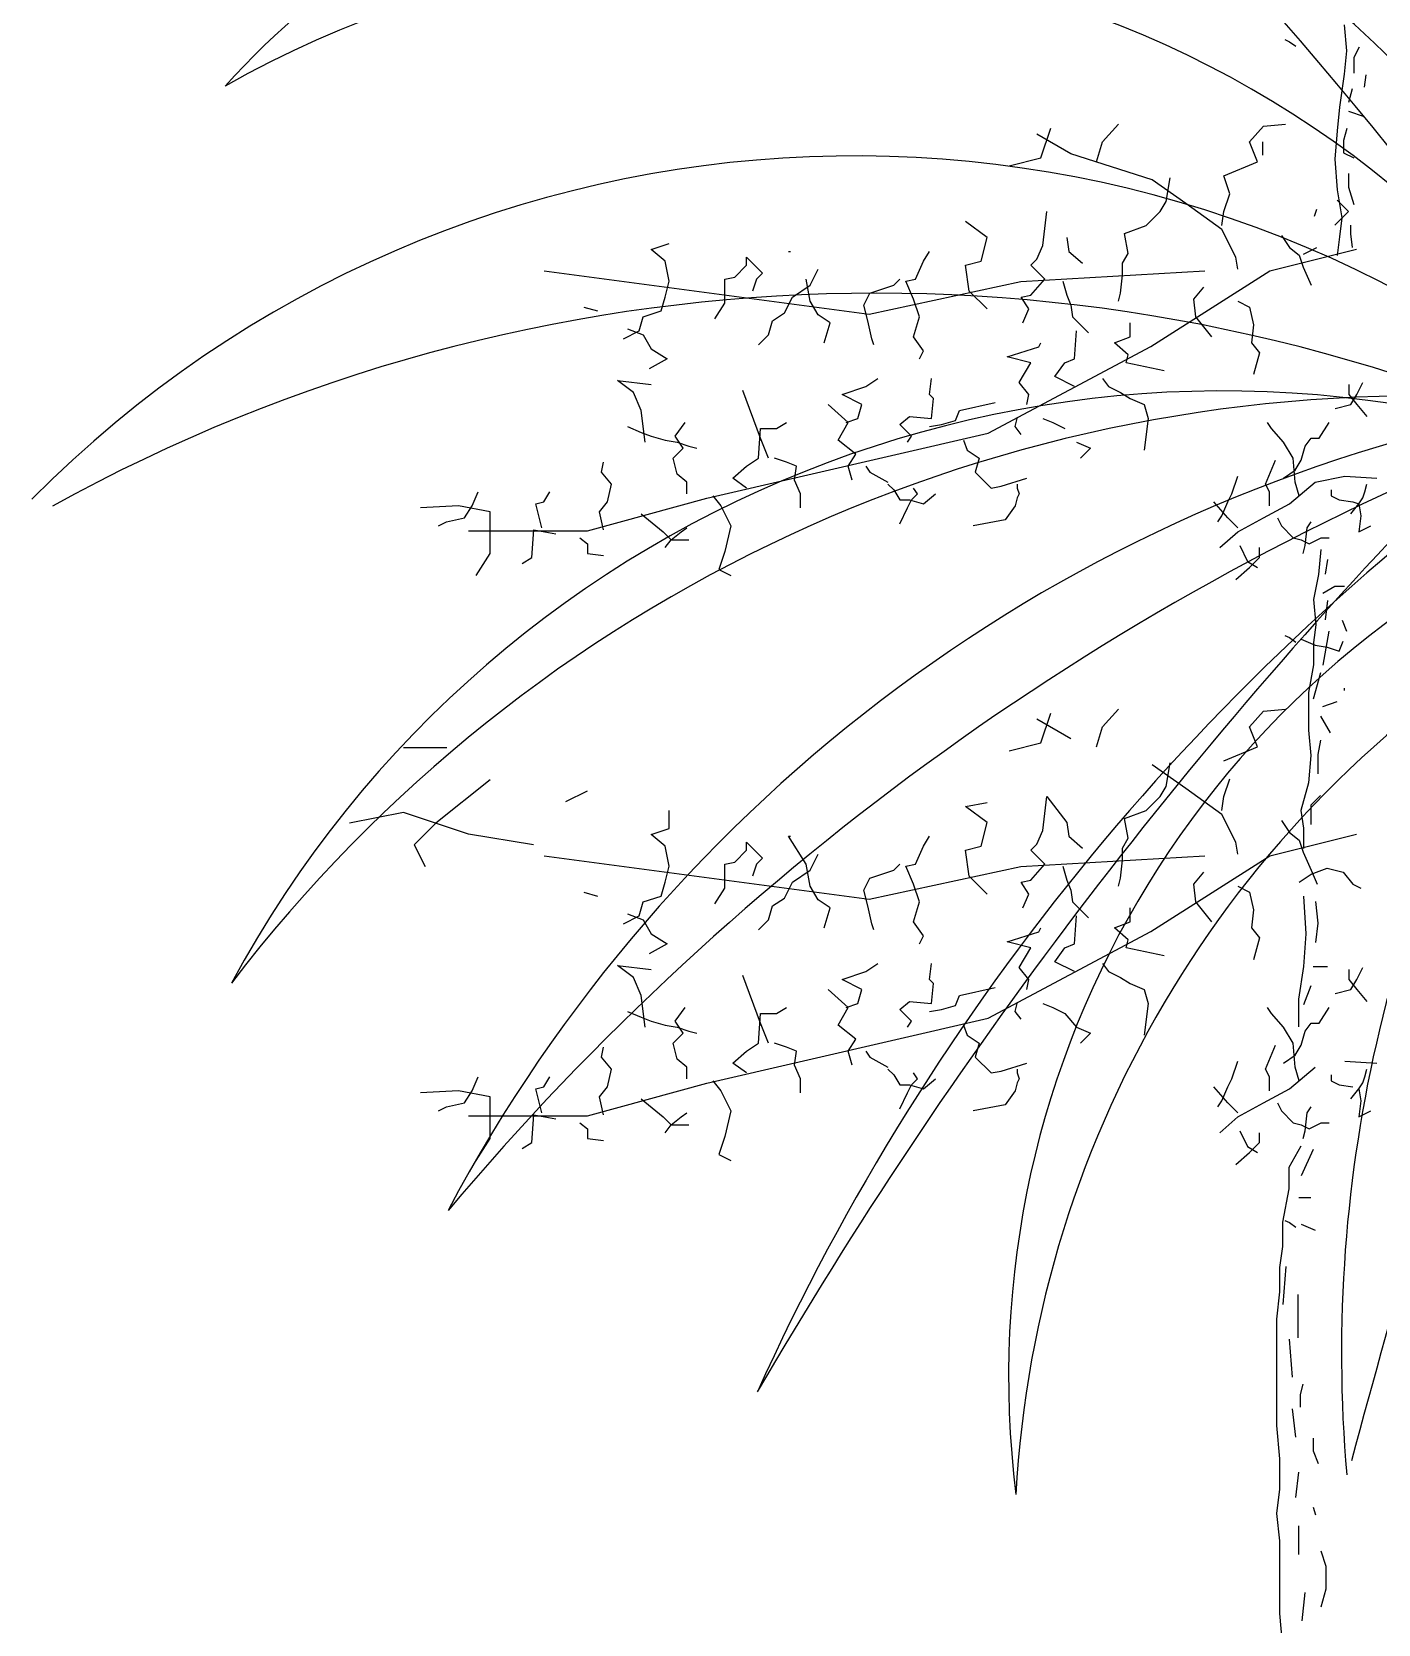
# Model space of a CAD drawing. Header units: millimetres. Extents: x 12377 to 30673, y 89761 to 101952.
# Drawn here: x 26962.3 to 27185.1, y 98286.8 to 98550.4 of the extents above; entities that cross this region are included whole.
import ezdxf

# ---------------------------------------------------------------- set-up
doc = ezdxf.new("R2010")
doc.units = ezdxf.units.MM

# ---------------------------------------------------------------- blocks, each defined once
blk = doc.blocks.new('A$C22A02627')
for p, q in [((217.21, 429.7), (217.59, 425.41)), ((207.4, 427.26), (208.13, 426.9)), ((208.13, 426.9), (209.22, 426.17)), ((217.59, 425.41), (217.21, 421.51)), ((219.65, 425.99), (218.79, 424.27)), ((218.79, 424.27), (218.79, 421.7)), ((217.21, 421.51), (216.43, 416.06)), ((220.79, 421.41), (220.5, 419.41)), ((218.5, 419.12), (217.93, 416.84)), ((216.43, 416.06), (216.04, 412.16)), ((217.93, 415.41), (220.5, 414.55)), ((171.93, 408.34), (166.34, 411.63)), ((167, 407.68), (168.64, 412.62)), ((177.2, 410.31), (179.83, 413.28)), ((201.54, 410.31), (203.85, 412.95)), ((203.85, 412.95), (207.46, 413.28)), ((216.04, 412.16), (215.65, 407.48)), ((217.65, 412.55), (217.08, 410.55)), ((176.21, 407.02), (177.2, 410.31)), ((202.86, 407.02), (201.54, 410.31)), ((203.74, 408.11), (203.74, 410.35)), ((217.08, 410.55), (217.08, 408.54)), ((161.73, 406.36), (167, 407.68)), ((185.42, 404.06), (171.93, 408.34)), ((197.27, 404.72), (202.86, 407.02)), ((215.65, 407.48), (216.04, 402.41)), ((217.08, 408.54), (218.79, 407.69)), ((191.01, 400.11), (185.42, 404.06)), ((187.72, 400.44), (188.38, 404.39)), ((198.25, 401.75), (197.27, 404.72)), ((217.93, 405.11), (217.93, 402.83)), ((197.27, 398.79), (198.25, 401.75)), ((216.04, 402.41), (216.82, 397.73)), ((217.93, 402.83), (218.79, 399.97)), ((167.33, 393.19), (167.98, 398.79)), ((184.43, 396.48), (186.74, 398.79)), ((186.74, 398.79), (187.72, 400.44)), ((196.94, 395.83), (191.01, 400.11)), ((196.94, 396.48), (197.27, 398.79)), ((212.31, 398.05), (212.68, 399.17)), ((215.66, 396.56), (217.89, 398.8)), ((217.89, 398.8), (216.03, 400.66)), ((158.11, 394.51), (154.5, 397.14)), ((180.82, 395.17), (184.43, 396.48)), ((199.24, 391.22), (196.94, 395.83)), ((216.82, 397.73), (216.43, 394.61)), ((218.22, 396.54), (218.22, 395.11)), ((102.51, 392.53), (105.47, 393.52)), ((157.13, 390.56), (158.11, 394.51)), ((166.34, 390.89), (167.33, 393.19)), ((171.27, 394.51), (171.6, 392.2)), ((181.47, 391.87), (180.82, 395.17)), ((206.81, 394.84), (208.12, 392.86)), ((208.12, 392.86), (209.77, 391.55)), ((210.45, 391.72), (212.68, 392.84)), ((216.43, 394.61), (216.04, 391.49)), ((218.22, 395.11), (218.5, 392.82)), ((104.82, 390.56), (102.51, 392.53)), ((105.47, 387.27), (104.82, 390.56)), ((118.3, 389.9), (118.3, 391.22)), ((118.3, 391.22), (120.94, 388.58)), ((125.21, 392.2), (125.54, 392.2)), ((146.27, 387.59), (147.59, 390.56)), ((147.59, 390.56), (148.57, 392.2)), ((154.5, 389.9), (157.13, 390.56)), ((165.35, 389.9), (166.34, 390.89)), ((171.6, 392.2), (173.91, 390.23)), ((180.49, 390.23), (181.47, 391.87)), ((180.49, 388.25), (180.49, 390.23)), ((199.57, 389.24), (199.24, 391.22)), ((204.89, 389), (219.23, 392.59)), ((209.77, 391.55), (210.43, 389.57)), ((84.81, 389), (138.58, 381.82)), ((114.69, 387.59), (116.33, 387.92)), ((114.69, 383.64), (114.69, 387.59)), ((116.33, 387.92), (118.3, 389.9)), ((119.95, 387.59), (119.29, 385.62)), ((120.94, 388.58), (119.95, 387.59)), ((128.83, 383.97), (128.17, 387.59)), ((128.83, 386.61), (130.15, 389.24)), ((142.65, 386.61), (143.64, 387.59)), ((144.63, 387.27), (146.27, 387.59)), ((155.15, 385.62), (154.5, 389.9)), ((163.67, 387.2), (194.14, 389)), ((167.66, 387.59), (165.35, 389.9)), ((165.35, 384.96), (167.66, 387.59)), ((180.16, 385.29), (180.49, 388.25)), ((185.18, 376.44), (204.89, 389)), ((210.43, 389.57), (211.74, 386.61)), ((104.82, 384.63), (105.47, 387.27)), ((125.87, 384.63), (128.83, 386.61)), ((137.72, 383.31), (138.7, 385.29)), ((138.58, 381.82), (163.67, 387.2)), ((138.7, 385.29), (142.65, 386.61)), ((145.94, 384.3), (144.63, 387.27)), ((158.11, 382.66), (155.15, 385.62)), ((163.71, 384.63), (165.35, 384.96)), ((170.62, 387.27), (171.27, 384.96)), ((171.27, 384.96), (171.93, 383.31)), ((179.83, 383.97), (180.16, 385.29)), ((192.33, 384.3), (193.98, 386.28)), ((91.33, 382.99), (93.63, 382.33)), ((101.2, 381.34), (104.16, 382.33)), ((104.16, 382.33), (104.82, 384.63)), ((113.04, 381.01), (114.69, 383.64)), ((124.56, 382), (125.87, 384.63)), ((130.15, 381.67), (128.83, 383.97)), ((138.37, 380.68), (137.72, 383.31)), ((146.93, 381.34), (145.94, 384.3)), ((165.02, 382.66), (163.71, 384.63)), ((164.04, 380.35), (165.02, 382.66)), ((171.93, 383.31), (172.26, 381.34)), ((192.66, 381.34), (192.33, 384.3)), ((199.57, 383.97), (201.54, 382.99)), ((201.54, 382.99), (202.2, 380.02)), ((100.54, 379.03), (101.2, 381.34)), ((121.92, 378.38), (122.58, 380.68)), ((122.58, 380.68), (124.56, 382)), ((132.12, 380.35), (130.15, 381.67)), ((131.14, 377.06), (132.12, 380.35)), ((139.03, 377.72), (138.37, 380.68)), ((145.94, 378.05), (146.93, 381.34)), ((172.26, 381.34), (172.59, 381.01)), ((172.59, 381.01), (174.89, 378.71)), ((181.8, 378.05), (181.8, 380.35)), ((193.98, 379.69), (192.66, 381.34)), ((195.29, 378.05), (193.98, 379.69)), ((202.2, 380.02), (201.87, 377.06)), ((97.91, 377.72), (100.54, 379.03)), ((98.56, 379.36), (101.2, 378.38)), ((101.2, 378.38), (102.51, 376.07)), ((120.28, 376.73), (121.92, 378.38)), ((139.36, 376.73), (139.03, 377.72)), ((147.59, 375.74), (145.94, 378.05)), ((166.67, 376.4), (167, 377.06)), ((172.59, 374.43), (172.92, 379.03)), ((179.17, 377.06), (181.8, 378.05)), ((181.47, 375.08), (179.17, 377.06)), ((201.87, 377.06), (203.19, 375.41)), ((105.14, 374.43), (102.18, 372.78)), ((102.51, 376.07), (105.14, 374.43)), ((146.93, 374.43), (147.59, 375.74)), ((158.29, 362.1), (185.18, 376.44)), ((161.4, 374.75), (166.67, 376.4)), ((165.35, 373.77), (161.4, 374.75)), ((170.95, 373.77), (172.59, 374.43)), ((181.14, 373.77), (181.47, 375.08)), ((203.19, 375.41), (202.2, 371.79)), ((163.38, 370.47), (165.35, 373.77)), ((169.3, 371.46), (170.95, 373.77)), ((187.4, 372.45), (181.14, 373.77)), ((99.55, 368.83), (96.92, 370.8)), ((96.92, 370.8), (102.51, 370.15)), ((120.61, 361.26), (117.65, 369.16)), ((134.1, 368.5), (138.05, 369.82)), ((138.05, 369.82), (140.02, 371.13)), ((148.57, 368.5), (148.9, 371.13)), ((165.02, 368.5), (163.38, 370.47)), ((172.59, 369.82), (169.3, 371.46)), ((177.2, 371.13), (178.18, 369.82)), ((178.18, 369.82), (180.16, 368.83)), ((217.99, 370.15), (217.99, 368.5)), ((219.31, 368.5), (220.3, 370.47)), ((100.87, 365.87), (99.55, 368.83)), ((135.08, 363.89), (131.79, 366.85)), ((137.39, 366.85), (134.1, 368.5)), ((136.73, 364.55), (137.39, 366.85)), ((149.23, 367.84), (148.57, 368.5)), ((148.9, 364.55), (149.23, 367.84)), ((153.51, 365.87), (159.43, 367.18)), ((164.69, 366.85), (165.02, 368.5)), ((180.16, 368.83), (181.8, 367.84)), ((181.8, 367.84), (184.11, 366.85)), ((184.11, 366.85), (184.76, 364.55)), ((215.69, 366.19), (218.32, 366.85)), ((217.99, 368.5), (219.31, 366.85)), ((218.32, 366.85), (219.31, 368.5)), ((219.31, 366.85), (220.95, 364.88)), ((101.53, 360.6), (100.87, 365.87)), ((106.46, 361.59), (108.11, 363.89)), ((123.24, 362.9), (124.88, 363.89)), ((133.44, 360.93), (135.08, 363.89)), ((134.76, 363.89), (136.73, 364.55)), ((143.64, 363.56), (145.28, 364.88)), ((145.28, 364.88), (148.9, 364.55)), ((150.55, 363.56), (152.85, 364.22)), ((152.85, 364.22), (153.51, 365.87)), ((162.72, 363.23), (163.05, 364.55)), ((167.33, 364.55), (168.97, 363.89)), ((168.97, 363.89), (170.95, 362.9)), ((184.76, 364.55), (184.11, 359.28)), ((205.16, 362.9), (204.5, 363.89)), ((213.06, 361.26), (214.7, 363.89)), ((98.56, 363.23), (100.87, 362.24)), ((100.87, 362.24), (102.51, 361.59)), ((102.51, 361.59), (104.82, 360.93)), ((107.78, 359.61), (106.46, 361.59)), ((111.69, 351.34), (158.29, 362.1)), ((120.28, 357.96), (120.61, 362.9)), ((120.61, 362.9), (123.24, 362.9)), ((121.92, 357.96), (120.61, 361.26)), ((145.61, 361.59), (143.64, 363.56)), ((144.95, 360.6), (145.61, 361.59)), ((148.57, 363.23), (150.55, 363.56)), ((163.71, 361.91), (162.72, 363.23)), ((207.14, 360.6), (205.16, 362.9)), ((210.75, 359.94), (211.74, 361.26)), ((211.74, 361.26), (213.06, 361.26)), ((104.82, 360.93), (106.79, 360.6)), ((106.13, 357.96), (107.78, 359.61)), ((106.79, 360.6), (108.76, 359.94)), ((108.76, 359.94), (110.08, 359.61)), ((136.4, 358.62), (133.44, 360.93)), ((135.08, 356.65), (136.4, 358.62)), ((154.17, 360.93), (154.82, 359.28)), ((154.82, 359.28), (156.8, 357.96)), ((172.92, 360.6), (175.22, 359.61)), ((175.22, 359.61), (173.58, 357.96)), ((208.78, 357.96), (207.14, 360.6)), ((210.1, 357.63), (210.75, 359.94)), ((94.29, 355.66), (94.62, 357.3)), ((106.79, 355.33), (106.13, 357.96)), ((116, 354.67), (118.3, 356.65)), ((118.3, 356.65), (120.28, 357.96)), ((124.88, 357.3), (122.91, 357.96)), ((126.53, 356.65), (124.88, 357.3)), ((126.2, 354.34), (126.53, 356.65)), ((135.74, 354.34), (135.08, 356.65)), ((138.05, 356.65), (138.7, 355.66)), ((156.8, 357.96), (156.14, 355.66)), ((204.17, 353.68), (205.82, 357.63)), ((207.14, 354.67), (209.11, 355.99)), ((209.11, 354.01), (208.78, 357.96)), ((209.11, 355.99), (210.1, 357.63)), ((95.93, 353.68), (94.29, 355.66)), ((95.27, 350.72), (95.93, 353.68)), ((108.43, 354.01), (106.79, 355.33)), ((108.43, 352.04), (108.43, 354.01)), ((118.3, 353.02), (116, 354.67)), ((127.19, 352.04), (126.2, 354.34)), ((138.7, 355.66), (141.66, 354.01)), ((141.66, 353.68), (142.65, 352.7)), ((156.14, 355.66), (158.77, 353.02)), ((158.77, 353.02), (160.42, 353.35)), ((160.42, 353.35), (164.69, 354.67)), ((163.05, 353.68), (163.05, 353.02)), ((198.58, 352.04), (199.57, 355)), ((204.83, 352.37), (204.17, 353.68)), ((208.12, 350.39), (212.4, 354.01)), ((209.77, 351.71), (209.11, 354.01)), ((212.4, 354.01), (217.33, 355)), ((217.33, 355), (222.6, 354.67)), ((220.62, 352.37), (220.95, 353.68)), ((72.9, 350.06), (73.89, 352.37)), ((83.43, 350.39), (84.75, 350.72)), ((84.75, 350.72), (85.73, 352.37)), ((91.98, 345.95), (111.69, 351.34)), ((93.96, 349.07), (95.27, 350.72)), ((112.71, 351.71), (114.03, 350.06)), ((127.19, 349.73), (127.19, 352.04)), ((142.65, 352.7), (143.64, 351.05)), ((143.64, 351.05), (145.28, 351.05)), ((144.95, 349.73), (145.61, 351.05)), ((145.28, 351.05), (147.59, 350.39)), ((145.61, 351.05), (146.6, 352.04)), ((146.6, 352.04), (145.94, 353.02)), ((147.59, 350.39), (149.56, 352.04)), ((163.05, 351.38), (162.72, 350.06)), ((163.05, 353.02), (163.38, 352.04)), ((163.38, 352.04), (163.05, 351.38)), ((197.92, 348.09), (195.62, 350.72)), ((196.94, 348.42), (197.92, 350.72)), ((197.92, 350.72), (198.58, 352.04)), ((204.83, 350.06), (204.83, 352.37)), ((215.03, 352.7), (215.03, 351.71)), ((215.03, 351.71), (216.35, 351.05)), ((216.35, 351.05), (218.65, 350.72)), ((218.65, 350.72), (219.64, 350.39)), ((219.64, 350.39), (220.3, 351.38)), ((220.3, 351.38), (220.62, 352.37)), ((70.6, 350.06), (64.35, 349.73)), ((68.63, 347.43), (71.59, 348.09)), ((75.86, 349.07), (70.6, 350.06)), ((71.59, 348.09), (72.9, 350.06)), ((75.86, 345.45), (75.86, 349.07)), ((83.76, 349.07), (83.43, 350.39)), ((84.42, 346.44), (83.76, 349.07)), ((94.62, 346.11), (93.96, 349.07)), ((100.87, 348.74), (104.49, 345.78)), ((114.03, 350.06), (115.67, 346.77)), ((143.64, 347.1), (144.95, 349.73)), ((162.72, 350.06), (161.08, 347.76)), ((196.28, 347.43), (196.94, 348.42)), ((199.57, 346.44), (197.92, 348.09)), ((199.57, 345.78), (203.85, 348.09)), ((203.85, 348.09), (208.12, 350.39)), ((206.15, 348.09), (206.81, 346.77)), ((218.32, 348.74), (219.64, 350.39)), ((219.64, 350.39), (219.97, 348.42)), ((219.97, 348.42), (219.64, 345.78)), ((67.31, 346.77), (68.63, 347.43)), ((72.26, 345.95), (91.98, 345.95)), ((75.86, 342.16), (75.86, 345.45)), ((82.77, 341.5), (83.1, 346.11)), ((83.1, 346.11), (86.72, 345.45)), ((104.49, 345.78), (105.8, 344.46)), ((105.8, 344.46), (107.45, 345.78)), ((107.45, 345.78), (108.43, 346.44)), ((115.67, 346.77), (114.69, 342.49)), ((161.08, 347.76), (155.81, 346.77)), ((196.61, 343.15), (199.57, 345.78)), ((206.81, 346.77), (208.78, 344.79)), ((210.75, 343.48), (211.08, 346.44)), ((211.08, 346.44), (211.74, 347.43)), ((219.64, 345.78), (221.61, 346.77)), ((90.67, 344.79), (91.98, 343.81)), ((91.98, 343.81), (91.98, 342.16)), ((104.82, 343.15), (105.8, 344.46)), ((105.8, 344.46), (108.76, 344.46)), ((199.9, 343.48), (201.21, 340.84)), ((203.19, 341.5), (203.19, 343.15)), ((208.78, 344.79), (210.1, 344.46)), ((210.1, 344.46), (211.41, 343.81)), ((210.43, 342.16), (210.75, 343.48)), ((211.41, 343.81), (212.07, 344.14)), ((212.07, 344.14), (213.39, 344.79)), ((213.36, 342.86), (212.94, 338.7)), ((213.39, 344.79), (214.7, 344.79)), ((73.56, 338.54), (75.86, 342.16)), ((81.13, 340.51), (82.77, 341.5)), ((91.98, 342.16), (94.62, 341.83)), ((114.69, 342.49), (113.7, 339.53)), ((201.21, 340.84), (202.86, 339.86)), ((201.54, 339.86), (203.19, 341.5)), ((214.45, 341.17), (214.05, 338.78)), ((113.7, 339.53), (115.67, 338.54)), ((199.24, 337.88), (201.54, 339.86)), ((212.94, 338.7), (212.11, 334.54)), ((213.65, 335.59), (215.64, 336.79)), ((215.64, 336.79), (217.24, 336.79)), ((212.11, 334.54), (212.53, 330.39)), ((214.45, 334.4), (214.05, 331.21)), ((212.53, 330.39), (212.11, 327.47)), ((216.86, 331.17), (217.59, 329.35)), ((207.4, 328.62), (208.13, 328.25)), ((208.13, 328.25), (209.22, 327.53)), ((210.1, 328), (212.4, 327.02)), ((212.11, 327.47), (212.11, 323.73)), ((212.4, 327.02), (214.37, 326.69)), ((213.72, 323.72), (214.7, 329.32)), ((216.35, 326.03), (217.01, 327.67)), ((214.37, 326.69), (216.35, 326.03)), ((212.11, 323.73), (211.28, 319.16)), ((213.25, 322.44), (212.06, 318.06)), ((211.28, 319.16), (211.28, 312.92)), ((217.22, 319.88), (217.22, 319.52)), ((177.2, 313.46), (179.83, 316.43)), ((203.85, 316.1), (207.46, 316.43)), ((213.65, 316.86), (216.04, 317.66)), ((171.93, 311.49), (166.34, 314.78)), ((167, 310.83), (168.64, 315.77)), ((201.54, 313.46), (203.85, 316.1)), ((213.25, 315.27), (214.85, 312.48)), ((176.21, 310.17), (177.2, 313.46)), ((202.86, 310.17), (201.54, 313.46)), ((211.28, 312.92), (211.7, 308.76)), ((213.25, 311.28), (212.86, 308.89)), ((61.51, 310.09), (68.68, 310.09)), ((161.73, 309.51), (167, 310.83)), ((197.27, 307.87), (202.86, 310.17)), ((211.7, 308.76), (211.28, 304.19)), ((212.86, 308.89), (212.86, 305.7)), ((191.01, 303.26), (185.42, 307.21)), ((187.72, 303.59), (188.38, 307.54)), ((75.85, 304.7), (66.89, 297.53)), ((186.74, 301.94), (187.72, 303.59)), ((196.94, 298.98), (191.01, 303.26)), ((197.27, 301.94), (198.25, 304.9)), ((211.28, 304.19), (210.03, 299.61)), ((88.39, 301.12), (91.98, 302.91)), ((154.5, 300.29), (158.11, 300.95)), ((167.33, 296.34), (167.98, 301.94)), ((167.98, 301.94), (171.27, 297.66)), ((184.43, 299.64), (186.74, 301.94)), ((196.94, 299.64), (197.27, 301.94)), ((213.25, 302.11), (211.66, 300.52)), ((211.66, 300.52), (211.66, 297.33)), ((61.51, 299.32), (52.55, 297.53)), ((72.26, 295.74), (61.51, 299.32)), ((105.47, 296.67), (105.47, 299.64)), ((158.11, 297.66), (154.5, 300.29)), ((180.82, 298.32), (184.43, 299.64)), ((181.47, 295.03), (180.82, 298.32)), ((199.24, 294.37), (196.94, 298.98)), ((206.81, 297.99), (208.12, 296.01)), ((210.03, 299.61), (210.45, 296.7)), ((66.89, 297.53), (63.3, 293.94)), ((83.02, 293.94), (72.26, 295.74)), ((102.51, 295.69), (105.47, 296.67)), ((104.82, 293.71), (102.51, 295.69)), ((128.17, 290.75), (125.21, 295.36)), ((125.21, 295.36), (125.54, 295.36)), ((147.59, 293.71), (148.57, 295.36)), ((157.13, 293.71), (158.11, 297.66)), ((166.34, 294.04), (167.33, 296.34)), ((171.27, 297.66), (171.6, 295.36)), ((171.6, 295.36), (173.91, 293.38)), ((204.89, 292.15), (219.23, 295.74)), ((208.12, 296.01), (209.77, 294.7)), ((210.45, 296.7), (210.45, 293.37)), ((63.3, 293.94), (65.09, 290.36)), ((105.47, 290.42), (104.82, 293.71)), ((116.33, 291.08), (118.3, 293.05)), ((118.3, 293.05), (118.3, 294.37)), ((118.3, 294.37), (120.94, 291.73)), ((146.27, 290.75), (147.59, 293.71)), ((154.5, 293.05), (157.13, 293.71)), ((155.15, 288.77), (154.5, 293.05)), ((165.35, 293.05), (166.34, 294.04)), ((167.66, 290.75), (165.35, 293.05)), ((180.49, 293.38), (181.47, 295.03)), ((180.49, 291.41), (180.49, 293.38)), ((199.57, 292.39), (199.24, 294.37)), ((209.77, 294.7), (210.43, 292.72)), ((210.43, 292.72), (211.74, 289.76)), ((84.81, 292.15), (138.58, 284.98)), ((104.82, 287.78), (105.47, 290.42)), ((114.69, 290.75), (116.33, 291.08)), ((114.69, 286.8), (114.69, 290.75)), ((119.95, 290.75), (119.29, 288.77)), ((120.94, 291.73), (119.95, 290.75)), ((128.83, 287.13), (128.17, 290.75)), ((128.83, 289.76), (130.15, 292.39)), ((138.58, 284.98), (163.67, 290.36)), ((142.65, 289.76), (143.64, 290.75)), ((144.63, 290.42), (146.27, 290.75)), ((145.94, 287.45), (144.63, 290.42)), ((163.67, 290.36), (194.14, 292.15)), ((165.35, 288.11), (167.66, 290.75)), ((170.62, 290.42), (171.27, 288.11)), ((180.16, 288.44), (180.49, 291.41)), ((185.18, 279.6), (204.89, 292.15)), ((211.74, 289.1), (214.37, 290.09)), ((214.37, 290.09), (217.01, 289.43)), ((104.16, 285.48), (104.82, 287.78)), ((124.56, 285.15), (125.87, 287.78)), ((125.87, 287.78), (128.83, 289.76)), ((137.72, 286.47), (138.7, 288.44)), ((138.7, 288.44), (142.65, 289.76)), ((146.93, 284.49), (145.94, 287.45)), ((158.11, 285.81), (155.15, 288.77)), ((163.71, 287.78), (165.35, 288.11)), ((165.02, 285.81), (163.71, 287.78)), ((171.27, 288.11), (171.93, 286.47)), ((179.83, 287.13), (180.16, 288.44)), ((192.33, 287.45), (193.98, 289.43)), ((192.66, 284.49), (192.33, 287.45)), ((209.77, 287.78), (211.74, 289.1)), ((211.74, 289.76), (212.73, 287.45)), ((217.01, 289.43), (218.65, 287.45)), ((218.65, 287.45), (219.97, 286.8)), ((91.33, 286.14), (93.63, 285.48)), ((101.2, 284.49), (104.16, 285.48)), ((113.04, 284.16), (114.69, 286.8)), ((122.58, 283.83), (124.56, 285.15)), ((130.15, 284.82), (128.83, 287.13)), ((132.12, 283.5), (130.15, 284.82)), ((138.37, 283.83), (137.72, 286.47)), ((164.04, 283.5), (165.02, 285.81)), ((171.93, 286.47), (172.26, 284.49)), ((199.57, 287.13), (201.54, 286.14)), ((201.54, 286.14), (202.2, 283.17)), ((210.45, 285.47), (210.86, 279.23)), ((97.91, 280.87), (100.54, 282.19)), ((98.56, 282.52), (101.2, 281.53)), ((100.54, 282.19), (101.2, 284.49)), ((121.92, 281.53), (122.58, 283.83)), ((131.14, 280.21), (132.12, 283.5)), ((139.03, 280.87), (138.37, 283.83)), ((145.94, 281.2), (146.93, 284.49)), ((172.26, 284.49), (172.59, 284.16)), ((172.59, 284.16), (174.89, 281.86)), ((172.59, 277.58), (172.92, 282.19)), ((181.8, 281.2), (181.8, 283.5)), ((193.98, 282.85), (192.66, 284.49)), ((195.29, 281.2), (193.98, 282.85)), ((202.2, 283.17), (201.87, 280.21)), ((212.46, 284.58), (212.86, 280.99)), ((101.2, 281.53), (102.51, 279.22)), ((120.28, 279.88), (121.92, 281.53)), ((139.36, 279.88), (139.03, 280.87)), ((147.59, 278.89), (145.94, 281.2)), ((158.29, 265.25), (185.18, 279.6)), ((161.4, 277.91), (166.67, 279.55)), ((166.67, 279.55), (167, 280.21)), ((179.17, 280.21), (181.8, 281.2)), ((181.47, 278.24), (179.17, 280.21)), ((201.87, 280.21), (203.19, 278.57)), ((212.86, 280.99), (212.46, 277.8)), ((105.14, 277.58), (102.18, 275.93)), ((102.51, 279.22), (105.14, 277.58)), ((146.93, 277.58), (147.59, 278.89)), ((165.35, 276.92), (161.4, 277.91)), ((163.38, 273.63), (165.35, 276.92)), ((169.3, 274.61), (170.95, 276.92)), ((170.95, 276.92), (172.59, 277.58)), ((181.14, 276.92), (181.47, 278.24)), ((187.4, 275.6), (181.14, 276.92)), ((203.19, 278.57), (202.2, 274.94)), ((210.86, 279.23), (210.45, 273.83)), ((138.05, 272.97), (140.02, 274.29)), ((148.57, 271.65), (148.9, 274.29)), ((172.59, 272.97), (169.3, 274.61)), ((177.2, 274.29), (178.18, 272.97)), ((99.55, 271.98), (96.92, 273.96)), ((96.92, 273.96), (102.51, 273.3)), ((100.87, 269.02), (99.55, 271.98)), ((120.61, 264.41), (117.65, 272.31)), ((134.1, 271.65), (138.05, 272.97)), ((137.39, 270), (134.1, 271.65)), ((149.23, 270.99), (148.57, 271.65)), ((165.02, 271.65), (163.38, 273.63)), ((164.69, 270), (165.02, 271.65)), ((178.18, 272.97), (180.16, 271.98)), ((180.16, 271.98), (181.8, 270.99)), ((210.45, 273.83), (209.62, 268.42)), ((212.06, 273.82), (214.45, 273.82)), ((217.99, 273.3), (217.99, 271.65)), ((217.99, 271.65), (219.31, 270)), ((218.32, 270), (219.31, 271.65)), ((219.31, 271.65), (220.3, 273.63)), ((101.53, 263.75), (100.87, 269.02)), ((135.08, 267.04), (131.79, 270)), ((136.73, 267.7), (137.39, 270)), ((148.9, 267.7), (149.23, 270.99)), ((152.85, 267.37), (153.51, 269.02)), ((153.51, 269.02), (159.43, 270.33)), ((181.8, 270.99), (184.11, 270)), ((184.11, 270), (184.76, 267.7)), ((211.66, 270.63), (210.47, 267.44)), ((215.69, 269.35), (218.32, 270)), ((219.31, 270), (220.95, 268.03)), ((98.56, 266.38), (100.87, 265.4)), ((106.46, 264.74), (108.11, 267.04)), ((123.24, 266.05), (124.88, 267.04)), ((133.44, 264.08), (135.08, 267.04)), ((134.76, 267.04), (136.73, 267.7)), ((143.64, 266.71), (145.28, 268.03)), ((145.61, 264.74), (143.64, 266.71)), ((145.28, 268.03), (148.9, 267.7)), ((148.57, 266.38), (150.55, 266.71)), ((150.55, 266.71), (152.85, 267.37)), ((162.72, 266.38), (163.05, 267.7)), ((163.71, 265.07), (162.72, 266.38)), ((167.33, 267.7), (168.97, 267.04)), ((168.97, 267.04), (170.95, 266.05)), ((184.76, 267.7), (184.11, 262.43)), ((205.16, 266.05), (204.5, 267.04)), ((209.62, 268.42), (209.62, 263.84)), ((213.06, 264.41), (214.7, 267.04)), ((100.87, 265.4), (102.51, 264.74)), ((102.51, 264.74), (104.82, 264.08)), ((104.82, 264.08), (106.79, 263.75)), ((107.78, 262.76), (106.46, 264.74)), ((106.79, 263.75), (108.76, 263.09)), ((111.69, 254.49), (158.29, 265.25)), ((120.28, 261.12), (120.61, 266.05)), ((120.61, 266.05), (123.24, 266.05)), ((121.92, 261.12), (120.61, 264.41)), ((136.4, 261.77), (133.44, 264.08)), ((144.95, 263.75), (145.61, 264.74)), ((154.17, 264.08), (154.82, 262.43)), ((170.95, 266.05), (172.92, 263.75)), ((172.92, 263.75), (175.22, 262.76)), ((207.14, 263.75), (205.16, 266.05)), ((208.78, 261.12), (207.14, 263.75)), ((210.75, 263.09), (211.74, 264.41)), ((211.74, 264.41), (213.06, 264.41)), ((106.13, 261.12), (107.78, 262.76)), ((106.79, 258.48), (106.13, 261.12)), ((108.76, 263.09), (110.08, 262.76)), ((118.3, 259.8), (120.28, 261.12)), ((124.88, 260.46), (122.91, 261.12)), ((135.08, 259.8), (136.4, 261.77)), ((154.82, 262.43), (156.8, 261.12)), ((156.8, 261.12), (156.14, 258.81)), ((175.22, 262.76), (173.58, 261.12)), ((209.11, 257.16), (208.78, 261.12)), ((210.1, 260.79), (210.75, 263.09)), ((94.29, 258.81), (94.62, 260.46)), ((95.93, 256.84), (94.29, 258.81)), ((108.43, 257.16), (106.79, 258.48)), ((116, 257.82), (118.3, 259.8)), ((126.53, 259.8), (124.88, 260.46)), ((126.2, 257.49), (126.53, 259.8)), ((135.74, 257.49), (135.08, 259.8)), ((138.05, 259.8), (138.7, 258.81)), ((138.7, 258.81), (141.66, 257.16)), ((156.14, 258.81), (158.77, 256.18)), ((204.17, 256.84), (205.82, 260.79)), ((207.14, 257.82), (209.11, 259.14)), ((209.11, 259.14), (210.1, 260.79)), ((95.27, 253.87), (95.93, 256.84)), ((108.43, 255.19), (108.43, 257.16)), ((118.3, 256.18), (116, 257.82)), ((127.19, 255.19), (126.2, 257.49)), ((141.66, 256.84), (142.65, 255.85)), ((142.65, 255.85), (143.64, 254.2)), ((146.6, 255.19), (145.94, 256.18)), ((158.77, 256.18), (160.42, 256.51)), ((160.42, 256.51), (164.69, 257.82)), ((163.05, 256.84), (163.05, 256.18)), ((163.05, 256.18), (163.38, 255.19)), ((198.58, 255.19), (199.57, 258.15)), ((204.83, 255.52), (204.17, 256.84)), ((208.12, 253.54), (212.4, 257.16)), ((209.77, 254.86), (209.11, 257.16)), ((215.03, 255.85), (215.03, 254.86)), ((217.33, 258.15), (222.6, 257.82)), ((220.62, 255.52), (220.95, 256.84)), ((70.6, 253.21), (64.35, 252.88)), ((75.86, 252.23), (70.6, 253.21)), ((71.59, 251.24), (72.9, 253.21)), ((72.9, 253.21), (73.89, 255.52)), ((83.43, 253.54), (84.75, 253.87)), ((83.76, 252.23), (83.43, 253.54)), ((84.75, 253.87), (85.73, 255.52)), ((91.98, 249.11), (111.69, 254.49)), ((93.96, 252.23), (95.27, 253.87)), ((112.71, 254.86), (114.03, 253.21)), ((114.03, 253.21), (115.67, 249.92)), ((127.19, 252.88), (127.19, 255.19)), ((143.64, 254.2), (145.28, 254.2)), ((144.95, 252.88), (145.61, 254.2)), ((145.28, 254.2), (147.59, 253.54)), ((145.61, 254.2), (146.6, 255.19)), ((147.59, 253.54), (149.56, 255.19)), ((162.72, 253.21), (161.08, 250.91)), ((163.05, 254.53), (162.72, 253.21)), ((163.38, 255.19), (163.05, 254.53)), ((197.92, 251.24), (195.62, 253.87)), ((196.94, 251.57), (197.92, 253.87)), ((197.92, 253.87), (198.58, 255.19)), ((203.85, 251.24), (208.12, 253.54)), ((204.83, 253.21), (204.83, 255.52)), ((215.03, 254.86), (216.35, 254.2)), ((216.35, 254.2), (218.65, 253.87)), ((218.32, 251.9), (219.64, 253.54)), ((219.64, 253.54), (220.3, 254.53)), ((219.64, 253.54), (219.97, 251.57)), ((220.3, 254.53), (220.62, 255.52)), ((67.31, 249.92), (68.63, 250.58)), ((68.63, 250.58), (71.59, 251.24)), ((75.86, 248.6), (75.86, 252.23)), ((84.42, 249.59), (83.76, 252.23)), ((94.62, 249.26), (93.96, 252.23)), ((100.87, 251.9), (104.49, 248.93)), ((143.64, 250.25), (144.95, 252.88)), ((161.08, 250.91), (155.81, 249.92)), ((196.28, 250.58), (196.94, 251.57)), ((199.57, 249.59), (197.92, 251.24)), ((199.57, 248.93), (203.85, 251.24)), ((206.15, 251.24), (206.81, 249.92)), ((211.08, 249.59), (211.74, 250.58)), ((219.97, 251.57), (219.64, 248.93)), ((72.26, 249.11), (91.98, 249.11)), ((75.86, 245.31), (75.86, 248.6)), ((82.77, 244.65), (83.1, 249.26)), ((83.1, 249.26), (86.72, 248.6)), ((90.67, 247.95), (91.98, 246.96)), ((104.49, 248.93), (105.8, 247.62)), ((105.8, 247.62), (107.45, 248.93)), ((107.45, 248.93), (108.43, 249.59)), ((115.67, 249.92), (114.69, 245.64)), ((196.61, 246.3), (199.57, 248.93)), ((206.81, 249.92), (208.78, 247.95)), ((208.78, 247.95), (210.1, 247.62)), ((210.75, 246.63), (211.08, 249.59)), ((212.07, 247.29), (213.39, 247.95)), ((213.39, 247.95), (214.7, 247.95)), ((219.64, 248.93), (221.61, 249.92)), ((73.56, 241.69), (75.86, 245.31)), ((91.98, 246.96), (91.98, 245.31)), ((91.98, 245.31), (94.62, 244.98)), ((104.82, 246.3), (105.8, 247.62)), ((105.8, 247.62), (108.76, 247.62)), ((114.69, 245.64), (113.7, 242.68)), ((199.9, 246.63), (201.21, 244)), ((203.19, 244.65), (203.19, 246.3)), ((210.1, 247.62), (211.41, 246.96)), ((210.43, 245.31), (210.75, 246.63)), ((211.41, 246.96), (212.07, 247.29)), ((81.13, 243.67), (82.77, 244.65)), ((113.7, 242.68), (115.67, 241.69)), ((199.24, 241.03), (201.54, 243.01)), ((201.21, 244), (202.86, 243.01)), ((201.54, 243.01), (203.19, 244.65)), ((210.02, 244.06), (208.01, 240.55)), ((212.06, 243.53), (210.07, 239.14)), ((208.01, 240.55), (208.01, 237.03)), ((208.01, 237.03), (207, 231.5)), ((209.67, 235.56), (211.66, 235.56)), ((207, 231.5), (207, 227.48)), ((207.4, 231.77), (208.13, 231.41)), ((208.13, 231.41), (209.22, 230.68)), ((210.1, 231.15), (212.4, 230.17)), ((207, 227.48), (206.5, 223.96)), ((207.56, 224.17), (207.04, 217.88)), ((206.5, 223.96), (206.5, 219.94)), ((206.5, 219.94), (206, 215.42)), ((209.5, 219.53), (209.5, 212.31)), ((206, 215.42), (206, 209.39)), ((208.09, 212.12), (208.61, 205.83)), ((206, 209.39), (206, 203.36)), ((206, 203.36), (206, 197.83)), ((210.35, 204.67), (209.92, 202.97)), ((208.61, 200.58), (209.13, 195.87)), ((209.92, 202.97), (209.92, 200.85)), ((206, 197.83), (206.5, 192.3)), ((212.04, 195.75), (212.04, 193.63)), ((212.04, 193.63), (212.89, 191.51)), ((206.5, 192.3), (206.5, 187.28)), ((209.66, 190.1), (209.13, 185.91)), ((206.5, 187.28), (206, 183.26)), ((206, 183.26), (206.5, 178.74)), ((212.04, 184.29), (212.47, 183.02)), ((209.66, 181.19), (209.66, 176.47)), ((206.5, 178.74), (206.5, 172.2)), ((213.32, 177.07), (214.17, 174.53)), ((214.17, 174.53), (214.17, 170.71)), ((206.5, 172.2), (206.5, 166.68)), ((210.71, 170.18), (210.18, 165.46)), ((214.17, 170.71), (213.32, 167.73)), ((206.5, 166.68), (207, 161.15))]:
    blk.add_line(p, q)
for centre, radius, start, end in [((-382.73, 145.25), 682.57, 17.47487, 39.89069), ((51.91, 387), 215.3, 350.9412, 65.5596), ((-263.46, 18.23), 625.49, 33.07526, 60.54591), ((-5.96, 283.22), 282.62, 13.8403, 77.5179), ((130.55, 330.98), 132.52, 11.7369, 138.047), ((116.46, 270.61), 171.24, 32.617, 119.5535), ((136.19, 216.38), 191.62, 49.1776, 135.2959), ((139.74, 104.21), 281.06, 64.3411, 119.0087), ((197.08, 182.77), 186.3, 69.411, 151.7097), ((229.72, 120.64), 247.62, 87.1668, 142.5929), ((297.47, 112.03), 258.83, 101.0871, 152.0271), ((414.91, -58.04), 452.43, 111.4836, 139.8916), ((481.09, 40.11), 396.23, 125.3399, 155.6624), ((795.99, -189.9), 782.02, 135.83426, 149.80624), ((2714.49, -482.2), 2585.54, 161.1284, 164.8857), ((317.52, 205.87), 155.86, 109.7417, 187.17), ((341.78, 176.87), 179.16, 120.2946, 176.9463), ((448.13, 209.76), 231.38, 148.2362, 184.9797)]:
    blk.add_arc(centre, radius, start, end)

msp = doc.modelspace()

# ---------------------------------------------------------------- block references
msp.add_blockref('A$C22A02627', (26962.27, 98121.83))

doc.saveas('drawing.dxf')
